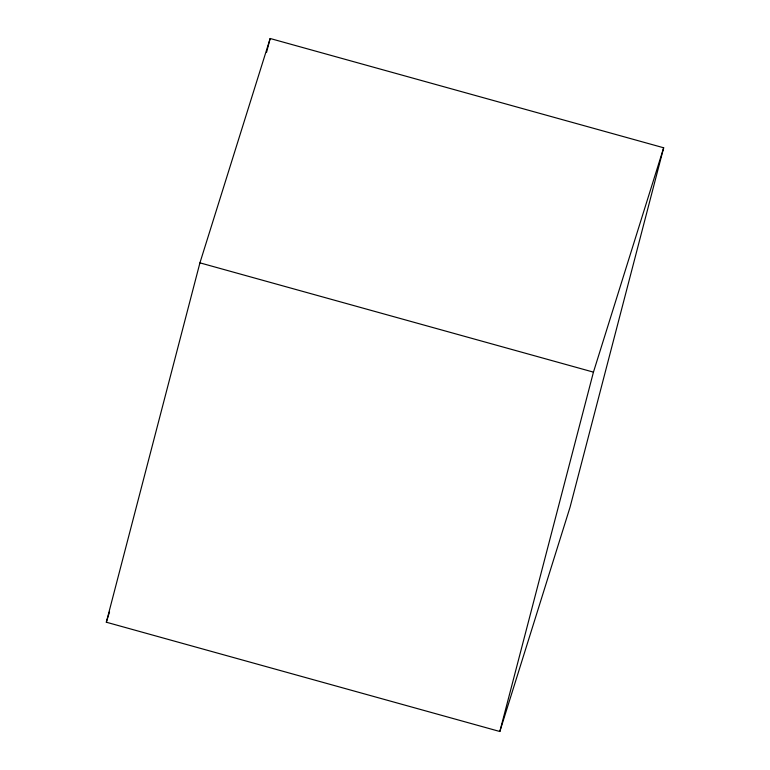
<?xml version="1.0" encoding="UTF-8"?>
<svg xmlns="http://www.w3.org/2000/svg" width="770" height="770" viewBox="0 0 770 770"><rect width="100%" height="100%" fill="white"/><g stroke="black" fill="none" stroke-linecap="round" stroke-linejoin="round"><path stroke-width="1.16" d="M106.327 622.218L199.93 262.849L270.164 38.5L663.673 147.782L570.069 507.151L499.836 731.5L106.327 622.218L109.552 611.919M266.526 52.456L270.164 38.5M499.836 731.5L593.449 372.131L663.673 147.782M199.93 262.849L593.449 372.131"/></g></svg>
